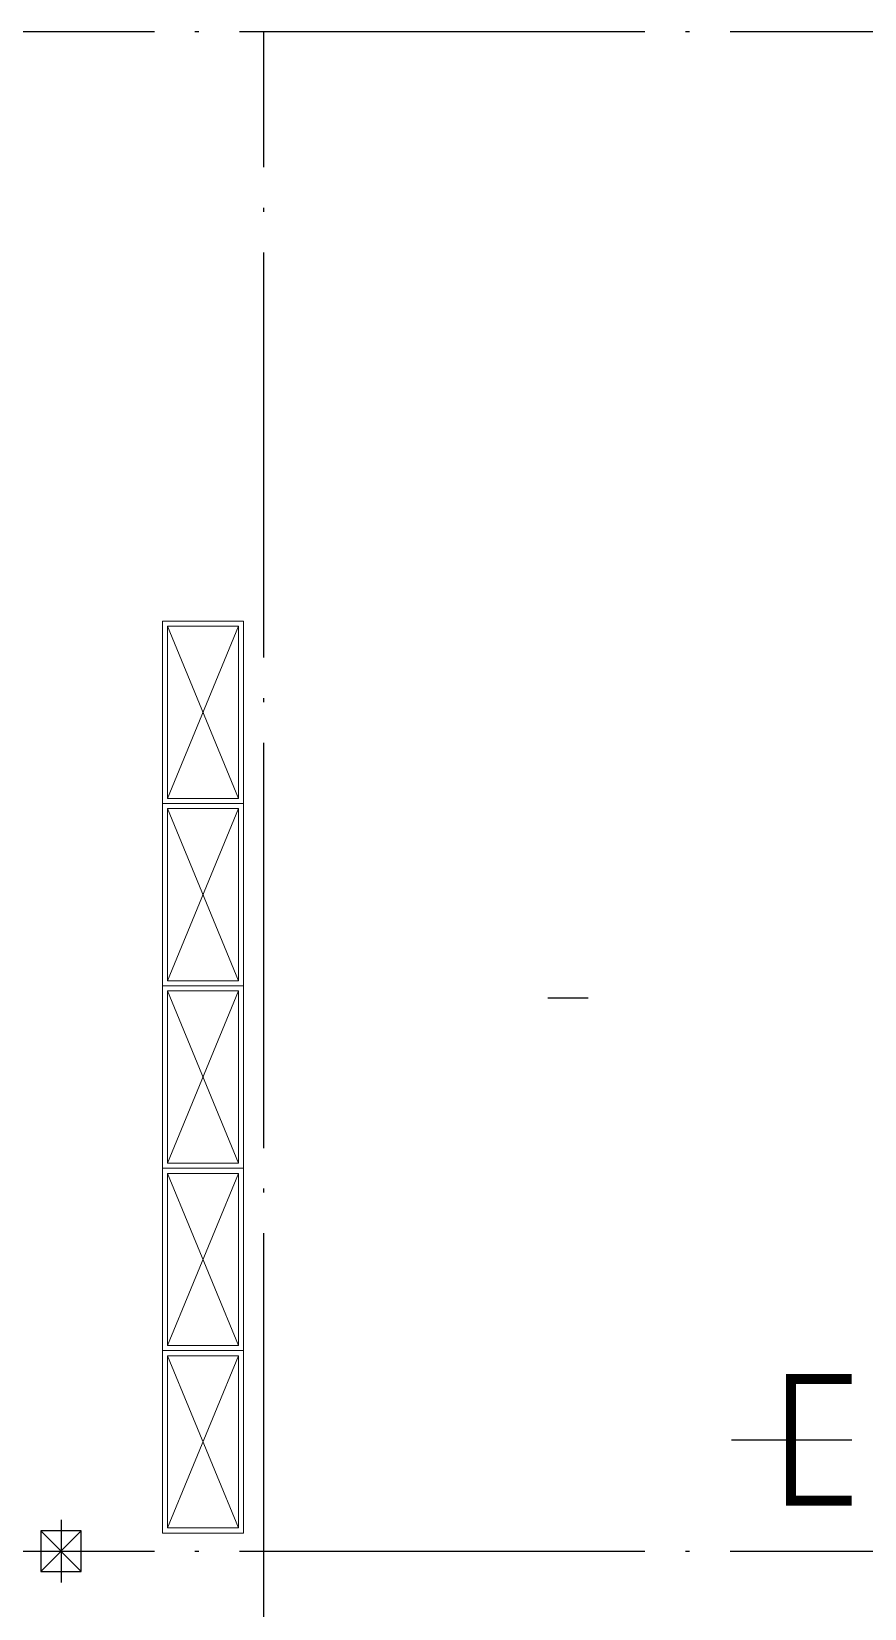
# Model space of a CAD drawing. Extents: x 93518 to 937116, y -359949 to 58022.
# Drawn here: x 812968 to 817076, y -103227 to -95444 of the extents above; entities that cross this region are included whole.
import ezdxf

# ---------------------------------------------------------------- set-up
doc = ezdxf.new("R2010")
doc.units = 0
doc.header["$LTSCALE"] = 1000
doc.header["$MEASUREMENT"] = 0
doc.linetypes.add('DOTE', pattern=[2.42, 2, -0.2, 0.02, -0.2])
doc.layers.get('0').update_dxf_attribs({"linetype": 'CONTINUOUS'})
for name, color, linetype in [('DOTE', 8, 'DOTE'), ('STAIR', 2, 'CONTINUOUS'), ('设备层', 8, 'CONTINUOUS')]:
    doc.layers.add(name, color=color, linetype=linetype)

msp = doc.modelspace()

# ---------------------------------------------------------------- linework, layer by layer
at = {"color": 6}
for p, q in [((813113.8, -102789.6), (813113.8, -103099.4)), ((813013.8, -102844.5), (813213.4, -103044.5)), ((813213.4, -102844.5), (813013.8, -103044.5))]:
    msp.add_line(p, q, dxfattribs=at)
at = {"const_width": 50}
msp.add_lwpolyline([(817013.8, -102094.5), (816713.8, -102094.5), (816713.8, -102694.5), (817013.8, -102694.5)], dxfattribs=at)
at = {"color": 6}
msp.add_lwpolyline([(813013.8, -103044.5), (813213.4, -103044.5), (813213.4, -102844.5), (813013.8, -102844.5), (813013.8, -103044.5)], dxfattribs=at)
at = {"layer": 'DOTE'}
for p, q in [((780113.8, -95444.5), (844113.8, -95444.5)), ((814113.8, -105794.5), (814113.8, -95444.5)), ((816420.6, -102394.5), (817013.8, -102394.5)), ((780113.8, -102944.5), (844113.8, -102944.5))]:
    msp.add_line(p, q, dxfattribs=at)
at = {"layer": 'STAIR'}
msp.add_line((815713.8, -100214.5), (815513.8, -100214.5), dxfattribs=at)
at = {"layer": '设备层', "color": 252, "lineweight": 9}
for p, q in [((813638.8, -99229.5), (813988.8, -98379.5)), ((813638.8, -98379.5), (813988.8, -99229.5)), ((813638.8, -100129.5), (813988.8, -99279.5)), ((813638.8, -99279.5), (813988.8, -100129.5)), ((813638.8, -101029.5), (813988.8, -100179.5)), ((813638.8, -100179.5), (813988.8, -101029.5)), ((813638.8, -101929.5), (813988.8, -101079.5)), ((813638.8, -101079.5), (813988.8, -101929.5)), ((813638.8, -102829.5), (813988.8, -101979.5)), ((813638.8, -101979.5), (813988.8, -102829.5))]:
    msp.add_line(p, q, dxfattribs=at)
for points in [[(813613.8, -98354.5), (814013.8, -98354.5), (814013.8, -99254.5), (813613.8, -99254.5)], [(813638.8, -98379.5), (813988.8, -98379.5), (813988.8, -99229.5), (813638.8, -99229.5)], [(813613.8, -99254.5), (814013.8, -99254.5), (814013.8, -100154.5), (813613.8, -100154.5)], [(813638.8, -99279.5), (813988.8, -99279.5), (813988.8, -100129.5), (813638.8, -100129.5)], [(813613.8, -100154.5), (814013.8, -100154.5), (814013.8, -101054.5), (813613.8, -101054.5)], [(813638.8, -100179.5), (813988.8, -100179.5), (813988.8, -101029.5), (813638.8, -101029.5)], [(813613.8, -101054.5), (814013.8, -101054.5), (814013.8, -101954.5), (813613.8, -101954.5)], [(813638.8, -101079.5), (813988.8, -101079.5), (813988.8, -101929.5), (813638.8, -101929.5)], [(813613.8, -101954.5), (814013.8, -101954.5), (814013.8, -102854.5), (813613.8, -102854.5)], [(813638.8, -101979.5), (813988.8, -101979.5), (813988.8, -102829.5), (813638.8, -102829.5)]]:
    msp.add_lwpolyline(points, close=True, dxfattribs=at)

doc.saveas('drawing.dxf')
